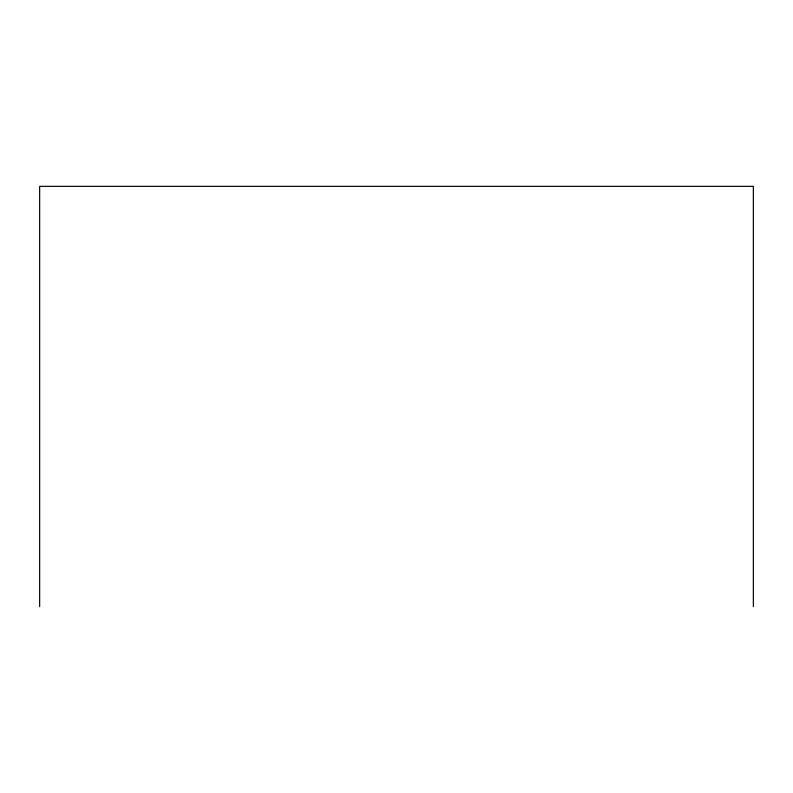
<?xml version="1.0" encoding="UTF-8"?>
<svg xmlns="http://www.w3.org/2000/svg" width="793" height="793" viewBox="0 0 793 793"><rect width="100%" height="100%" fill="white"/><g stroke="black" fill="none" stroke-linecap="round" stroke-linejoin="round"><path stroke-width="1.19" d="M753.35 606.645L753.35 186.355L39.65 186.355L39.65 606.645"/></g></svg>
